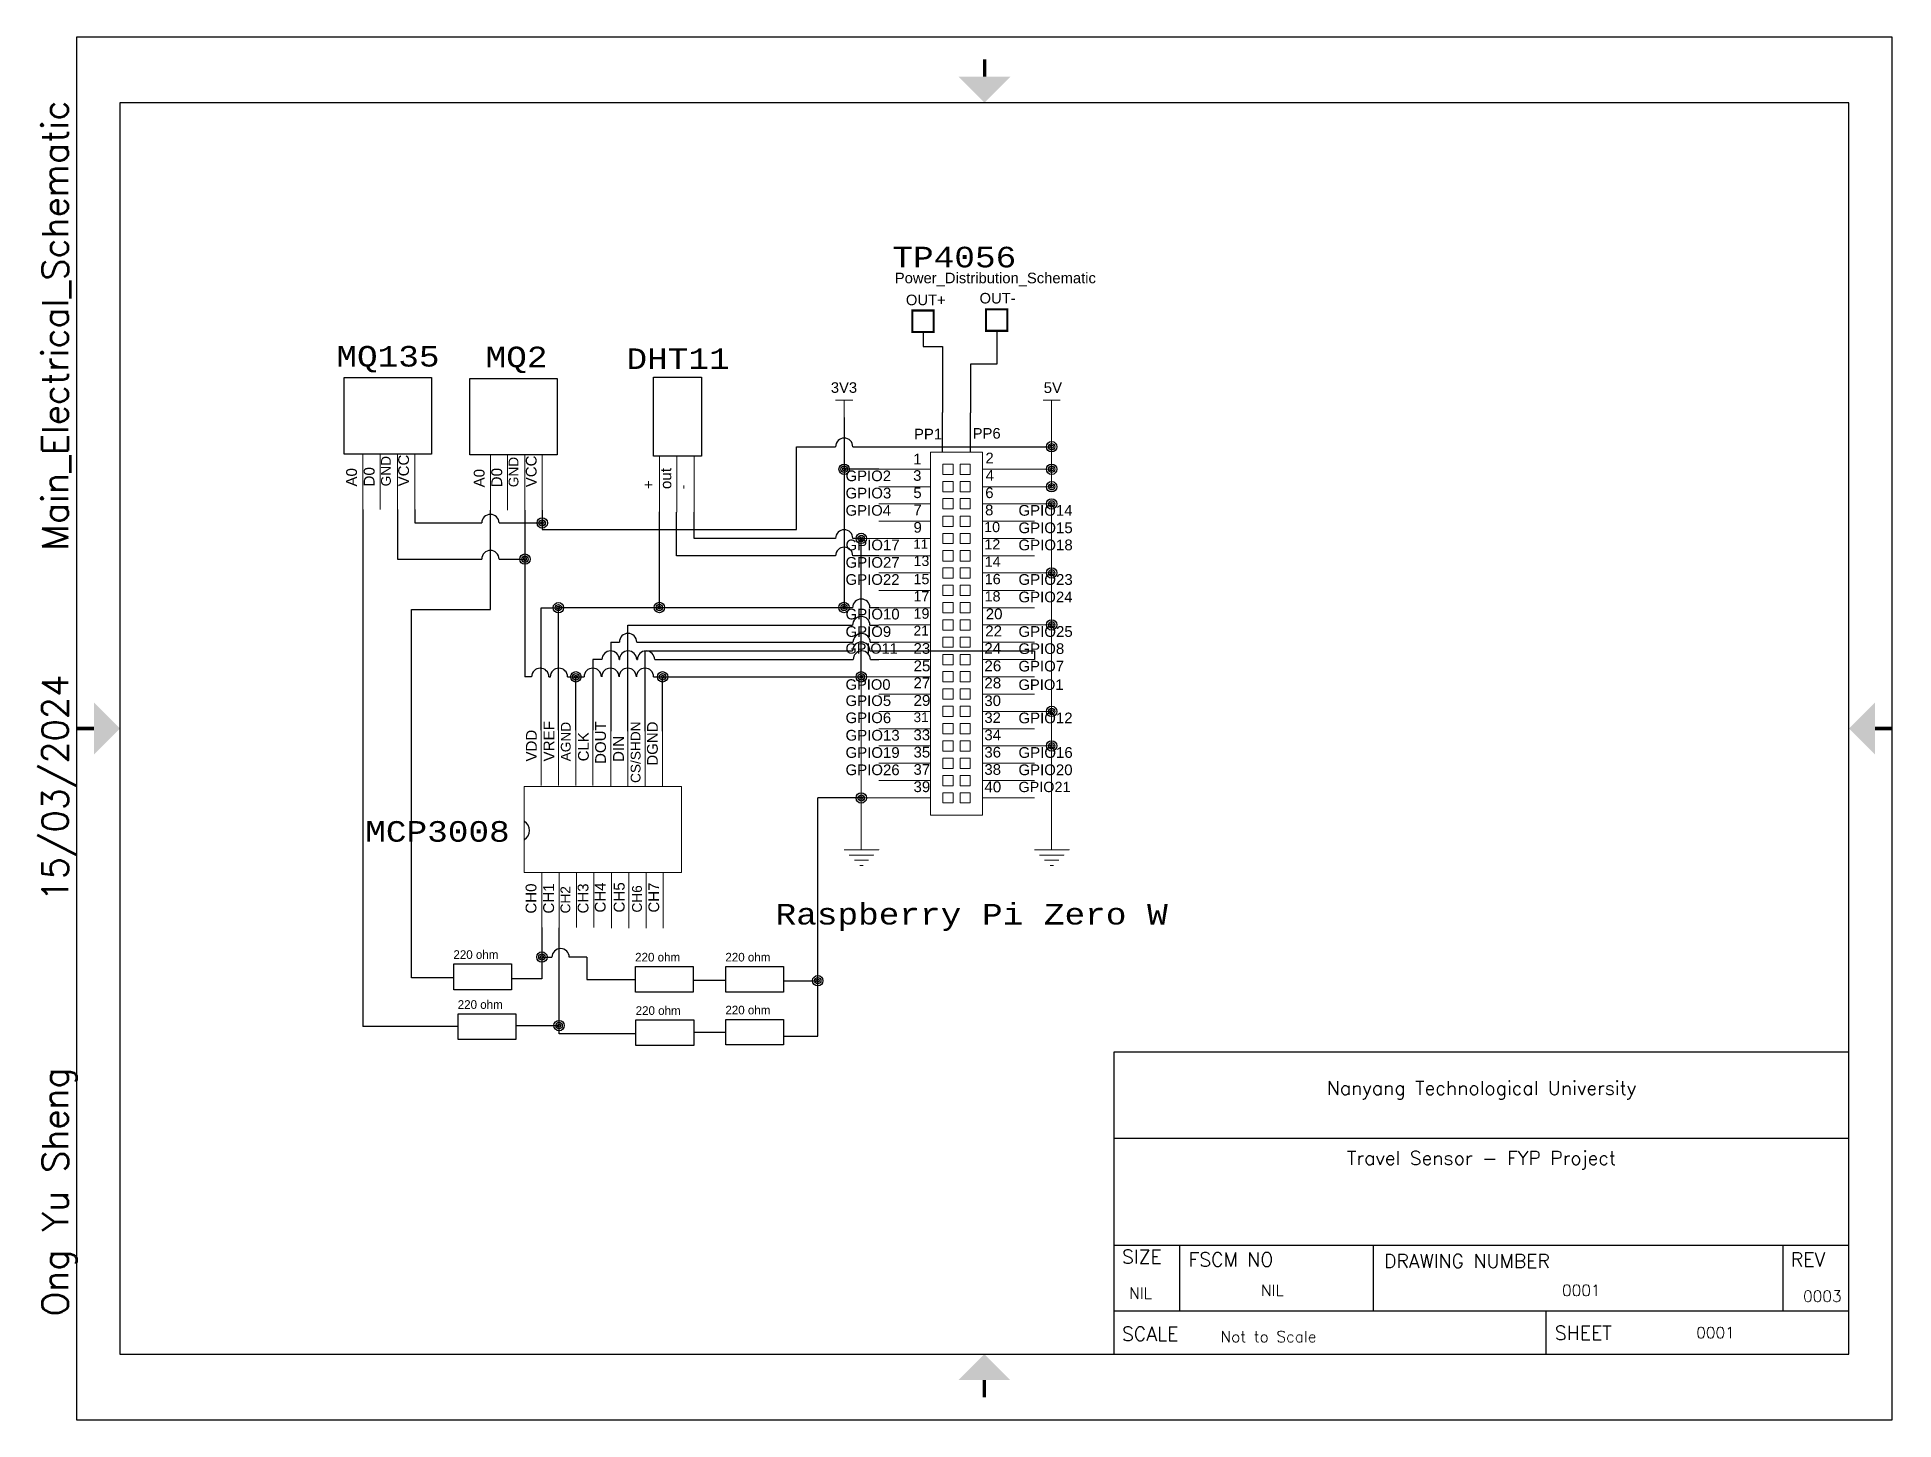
# Model space of a CAD drawing. Header units: inches. Extents: x -0.2 to 10.5, y 0 to 8.
import ezdxf
from ezdxf.enums import TextEntityAlignment as Align

# ---------------------------------------------------------------- set-up
doc = ezdxf.new("R2010")
doc.units = ezdxf.units.IN
doc.header["$LTSCALE"] = 0.75
doc.header["$MEASUREMENT"] = 0
for name, color, linetype in [('3V3', 30, 'Continuous'), ('5V', 10, 'Continuous'), ('BlueConnector', 150, 'Continuous'), ('Device', 5, 'Continuous'), ('DevicePin', 241, 'Continuous'), ('GND', 250, 'Continuous'), ('GreenConnector', 114, 'Continuous'), ('GreyConnector', 8, 'Continuous'), ('Label', 7, 'Continuous'), ('PurpleConnector', 200, 'Continuous'), ('SYMS', 7, 'Continuous'), ('TB_LABELS', 1, 'Continuous'), ('Title Block', 7, 'Continuous'), ('Viewport', 7, 'Continuous'), ('WhiteConnector', 255, 'Continuous'), ('YellowConnector', 2, 'Continuous')]:
    doc.layers.add(name, color=color, linetype=linetype)
doc.layers.add('BrownConnector', color=7, linetype='Continuous', true_color=0x583927)
doc.styles.add('Arial$001', font='arial.ttf', dxfattribs={"height": 1.07943})
doc.styles.add('Courier New$001', font='cour.ttf', dxfattribs={"height": 2.412})
doc.styles.add('Roman', font='romans')
doc.styles.add('WD', font='romans.shx')

# ---------------------------------------------------------------- blocks, each defined once
blk = doc.blocks.new('ANSI_border_A(L)')
at = {"layer": 'Title Block'}
for p, q in [((0, 8), (0, 0)), ((10.5, 8), (0, 8)), ((10.5, 0), (10.5, 8)), ((0.25, 7.62), (0.25, 0.38)), ((10.25, 7.62), (0.25, 7.62)), ((10.25, 0.38), (10.25, 7.62)), ((0.25, 0.38), (10.25, 0.38)), ((0, 0), (10.5, 0))]:
    blk.add_line(p, q, dxfattribs=at)
at = {"layer": 'Title Block', "const_width": 0.02}
for points in [[(5.251, 7.871), (5.251, 7.771)], [(0, 4), (0.1, 4)], [(10.5, 4), (10.4, 4)], [(5.25, 0.13), (5.25, 0.23)]]:
    blk.add_lwpolyline(points, dxfattribs=at)
at = {"layer": 'Title Block'}
for points in [[(5.101, 7.771), (5.401, 7.771), (5.251, 7.621)], [(0.1, 3.85), (0.1, 4.15), (0.25, 4)], [(10.4, 3.85), (10.4, 4.15), (10.25, 4)], [(5.1, 0.23), (5.4, 0.23), (5.25, 0.38)]]:
    blk.add_solid(points, dxfattribs=at)
blk = doc.blocks.new('ANSI_tblock_desc_A(L)')
for p, q in [((0, 0), (0, 1.75)), ((-4.25, 0), (0, 0))]:
    blk.add_line(p, q)
at = {"layer": 'Title Block'}
for p, q in [((-4.25, 1.75), (0, 1.75)), ((-4.25, 0), (-4.25, 1.75)), ((-4.25, 1.25), (0, 1.25)), ((-4.25, 0.63), (0, 0.63)), ((-3.87, 0.25), (-3.87, 0.63)), ((-2.75, 0.25), (-2.75, 0.63)), ((-0.38, 0.25), (-0.38, 0.63)), ((-4.25, 0.25), (0, 0.25)), ((-1.75, 0), (-1.75, 0.25))]:
    blk.add_line(p, q, dxfattribs=at)
at = {"color": 0, "style": 'Roman', "flags": 8}
for tag, p in [('FNAME', (-10.3, 5.12)), ('REVDATE', (-10.3, 2.62)), ('USER', (-10.3, -0.38))]:
    blk.add_attdef(tag, p, '', height=0.15, rotation=90, dxfattribs=at)
at = {"style": 'WD'}
for tag, p in [('PROJDESC', (-2.125, 1.5)), ('TITLE1', (-2.125, 1.095)), ('TITLE2', (-2.125, 0.785))]:
    blk.add_attdef(tag, text='', height=0.08, dxfattribs=at).set_placement(p, align=Align.CENTER)
for tag, p in [('SIZE', (-4.162, 0.32)), ('FSCM_NO', (-3.4, 0.337)), ('DWG_NO', (-1.659, 0.337)), ('REV', (-0.265, 0.303)), ('SCALE', (-3.634, 0.069)), ('SHEET', (-0.883, 0.092))]:
    blk.add_attdef(tag, p, '', height=0.065, dxfattribs=at)
at = {"layer": 'TB_LABELS', "style": 'WD'}
for s, p in [('SIZE', (-4.204, 0.604)), ('FSCM NO', (-3.819, 0.588)), ('DRAWING NUMBER', (-2.689, 0.579)), ('REV', (-0.336, 0.588)), ('SCALE', (-4.204, 0.158)), ('SHEET', (-1.701, 0.164))]:
    blk.add_text(s, height=0.08, dxfattribs=at).set_placement(p, align=Align.TOP_LEFT)
blk = doc.blocks.new('WDDOT')
for radius in [0.03, 0.0187, 0.00929]:
    blk.add_circle((0, 0), radius)
blk = doc.blocks.new('HT0001_1-')
at = {"const_width": 0.0125}
blk.add_lwpolyline([(0.062, -0.062), (-0.062, -0.062), (-0.062, 0.062), (0.062, 0.062)], close=True, dxfattribs=at)
at = {"style": 'WD', "width": 0.85}
for tag, p in [('INST', (0, 0.419)), ('LOC', (0, 0.265)), ('TAGSTRIP', (0.002, -0.279)), ('DESC1', (0, -0.453)), ('DESC2', (0, -0.625)), ('DESC3', (0, -0.797))]:
    blk.add_attdef(tag, text='', height=0.125, dxfattribs=at).set_placement(p, align=Align.CENTER)
at = {"linetype": 'Continuous', "style": 'WD', "width": 0.85}
blk.add_attdef('CNT', text='', height=0.125, dxfattribs=at).set_placement((0.002, 0.114), align=Align.CENTER)
at = {"style": 'WD', "flags": 1}
for tag, p, height in [('X4TERM01', (-0.062, 0), 0.0125), ('X4TERMDESC01', (-0.055, -0.023), 0.025), ('X2TERMDESC01', (-0.006, 0.029), 0.025), ('STRIPSEQ', (0, 0), 0.00125), ('X2TERM01', (0, 0.062), 0.0125), ('X2PIN01', (0.033, 0.084), 0.0125), ('X1TERMDESC01', (0.039, 0.007), 0.025), ('X1TERM01', (0.062, 0), 0.0125), ('X1PIN01', (0.087, 0.016), 0.0125), ('X4PIN01', (-0.114, -0.038), 0.0125), ('LINKTERM', (0, -0.002), 0.00125), ('X8TERM01', (0, -0.062), 0.0125), ('X8TERMDESC01', (0, -0.054), 0.025), ('X8PIN01', (0.026, -0.096), 0.0125)]:
    blk.add_attdef(tag, p, '', height=height, dxfattribs=at)
at = {"linetype": 'Continuous', "style": 'WD', "width": 0.8, "flags": 1}
blk.add_attdef('MFG', text='', height=0.109, dxfattribs=at).set_placement((0.088, -0.406), align=Align.RIGHT)
at = {"style": 'WD', "width": 0.7, "flags": 1}
blk.add_attdef('ASSYCODE', (0.062, -0.281), '', height=0.01, dxfattribs=at)
at = {"style": 'WD', "flags": 9}
for tag, p in [('WDTYPE', (0.121, -0.263)), ('WDBLKNAM', (0.059, -0.575))]:
    blk.add_attdef(tag, text='', height=0.01, dxfattribs=at).set_placement(p, align=Align.RIGHT)
at = {"linetype": 'Continuous', "style": 'WD', "width": 0.8, "flags": 1}
blk.add_attdef('CAT', (-0.131, -0.563), '', height=0.109, dxfattribs=at)

msp = doc.modelspace()

# ---------------------------------------------------------------- linework, layer by layer
for points in [[(2.181, 2.638), (2.515, 2.638), (2.515, 2.489), (2.181, 2.489)], [(3.232, 2.623), (3.565, 2.623), (3.565, 2.475), (3.232, 2.475)], [(3.755, 2.623), (4.088, 2.623), (4.088, 2.475), (3.755, 2.475)], [(2.207, 2.349), (2.54, 2.349), (2.54, 2.201), (2.207, 2.201)], [(3.235, 2.314), (3.569, 2.314), (3.569, 2.166), (3.235, 2.166)], [(3.755, 2.317), (4.088, 2.317), (4.088, 2.169), (3.755, 2.169)]]:
    msp.add_lwpolyline(points, close=True)
at = {"layer": '3V3'}
for p, q in [((4.439, 5.8), (4.439, 4.699)), ((4.639, 5.5), (4.439, 5.5)), ((3.371, 4.699), (3.371, 5.253)), ((2.686, 3.99), (2.686, 4.699)), ((2.686, 4.699), (2.786, 4.699)), ((2.786, 3.99), (2.786, 4.699)), ((2.787, 4.7), (3.371, 4.7)), ((4.488, 4.699), (3.371, 4.699)), ((4.639, 4.699), (4.588, 4.699))]:
    msp.add_line(p, q, dxfattribs=at)
at = {"layer": '3V3', "color": 30, "linetype": 'Continuous', "lineweight": 15}
for points in [[(4.388, 5.9), (4.489, 5.9), (4.488, 5.9)], [(4.439, 5.9), (4.439, 5.8), (4.439, 5.801)]]:
    msp.add_lwpolyline(points, dxfattribs=at)
at = {"layer": '3V3'}
msp.add_arc((4.538, 4.699), 0.05, 0, 180, dxfattribs=at)
at = {"layer": '5V'}
for p, q in [((4.895, 6.294), (4.895, 6.21)), ((4.895, 6.21), (5.007, 6.21)), ((5.007, 6.21), (5.007, 5.828)), ((4.164, 5.151), (4.164, 5.63)), ((4.164, 5.63), (4.389, 5.63)), ((4.489, 5.63), (5.64, 5.63)), ((1.955, 5.267), (1.955, 5.189)), ((2.693, 5.264), (2.693, 5.151)), ((1.955, 5.189), (2.343, 5.189)), ((2.443, 5.189), (2.693, 5.189)), ((2.693, 5.151), (4.164, 5.151))]:
    msp.add_line(p, q, dxfattribs=at)
at = {"layer": '5V', "linetype": 'Continuous', "lineweight": 15}
for points in [[(5.589, 5.9), (5.689, 5.9), (5.689, 5.9)], [(5.639, 5.9), (5.639, 5.8), (5.639, 5.801)], [(5.639, 5.5), (5.639, 5.8), (5.639, 5.801)], [(5.639, 5.5), (5.539, 5.5), (5.539, 5.5)], [(5.639, 5.399), (5.639, 5.5), (5.639, 5.5)], [(5.639, 5.399), (5.539, 5.399), (5.539, 5.399)]]:
    msp.add_lwpolyline(points, dxfattribs=at)
at = {"layer": '5V'}
for centre in [(4.439, 5.63), (2.393, 5.189)]:
    msp.add_arc(centre, 0.05, 0, 180, dxfattribs=at)
at = {"layer": 'BlueConnector'}
for p, q in [((2.393, 4.688), (2.393, 5.263)), ((1.937, 2.557), (1.937, 4.688)), ((1.937, 4.688), (2.393, 4.688)), ((2.691, 2.848), (2.691, 2.551)), ((2.691, 2.678), (2.749, 2.678)), ((2.951, 2.678), (2.848, 2.678)), ((2.951, 2.678), (2.951, 2.547)), ((2.181, 2.557), (1.937, 2.557)), ((2.691, 2.551), (2.516, 2.551)), ((2.951, 2.547), (3.228, 2.547)), ((3.565, 2.544), (3.755, 2.544))]:
    msp.add_line(p, q, dxfattribs=at)
for centre, radius, start, end in [((2.56, 3.41), 0.0598, 299.4363, 60.5637), ((2.799, 2.677), 0.05, 0, 180)]:
    msp.add_arc(centre, radius, start, end, dxfattribs=at)
at = {"layer": 'BrownConnector'}
for p, q in [((3.289, 3.985), (3.289, 4.45)), ((3.289, 4.45), (4.488, 4.45)), ((4.588, 4.45), (5.54, 4.45)), ((5.54, 4.45), (5.54, 4.4))]:
    msp.add_line(p, q, dxfattribs=at)
msp.add_arc((4.538, 4.45), 0.05, 0, 180, dxfattribs=at)
at = {"layer": 'Device'}
for points in [[(1.547, 6.03), (2.053, 6.03), (2.053, 5.588), (1.547, 5.588)], [(2.274, 6.025), (2.78, 6.025), (2.78, 5.584), (2.274, 5.584)], [(3.336, 6.032), (3.614, 6.032), (3.614, 5.575), (3.336, 5.575)]]:
    msp.add_lwpolyline(points, close=True, dxfattribs=at)
at = {"layer": 'Device', "linetype": 'Continuous', "lineweight": 15}
for points in [[(5.239, 3.498), (5.239, 5.599), (4.938, 5.599), (4.938, 3.498)], [(5.069, 5.47), (5.069, 5.53), (5.009, 5.53), (5.009, 5.47)], [(5.168, 5.47), (5.168, 5.53), (5.109, 5.53), (5.109, 5.47)], [(5.069, 5.37), (5.069, 5.429), (5.009, 5.429), (5.009, 5.37)], [(5.168, 5.37), (5.168, 5.429), (5.109, 5.429), (5.109, 5.37)], [(5.069, 5.27), (5.069, 5.33), (5.009, 5.33), (5.009, 5.27)], [(5.168, 5.27), (5.168, 5.33), (5.109, 5.33), (5.109, 5.27)], [(5.069, 5.169), (5.069, 5.229), (5.009, 5.229), (5.009, 5.169)], [(5.168, 5.169), (5.168, 5.229), (5.109, 5.229), (5.109, 5.169)], [(5.069, 5.07), (5.069, 5.129), (5.009, 5.129), (5.009, 5.07)], [(5.168, 5.07), (5.168, 5.129), (5.109, 5.129), (5.109, 5.07)], [(5.069, 4.969), (5.069, 5.029), (5.009, 5.029), (5.009, 4.969)], [(5.168, 4.969), (5.168, 5.029), (5.109, 5.029), (5.109, 4.969)], [(5.069, 4.87), (5.069, 4.929), (5.009, 4.929), (5.009, 4.87)], [(5.168, 4.87), (5.168, 4.929), (5.109, 4.929), (5.109, 4.87)], [(5.069, 4.769), (5.069, 4.829), (5.009, 4.829), (5.009, 4.769)], [(5.069, 4.67), (5.069, 4.729), (5.009, 4.729), (5.009, 4.67)], [(5.168, 4.769), (5.168, 4.829), (5.109, 4.829), (5.109, 4.769)], [(5.168, 4.67), (5.168, 4.729), (5.109, 4.729), (5.109, 4.67)], [(5.069, 4.569), (5.069, 4.629), (5.009, 4.629), (5.009, 4.569)], [(5.168, 4.569), (5.168, 4.629), (5.109, 4.629), (5.109, 4.569)], [(5.069, 4.47), (5.069, 4.529), (5.009, 4.529), (5.009, 4.47)], [(5.168, 4.47), (5.168, 4.529), (5.109, 4.529), (5.109, 4.47)], [(5.069, 4.369), (5.069, 4.429), (5.009, 4.429), (5.009, 4.369)], [(5.168, 4.369), (5.168, 4.429), (5.109, 4.429), (5.109, 4.369)], [(5.069, 4.27), (5.069, 4.329), (5.009, 4.329), (5.009, 4.27)], [(5.168, 4.27), (5.168, 4.329), (5.109, 4.329), (5.109, 4.27)], [(5.069, 4.169), (5.069, 4.229), (5.009, 4.229), (5.009, 4.169)], [(5.168, 4.169), (5.168, 4.229), (5.109, 4.229), (5.109, 4.169)], [(5.069, 4.069), (5.069, 4.129), (5.009, 4.129), (5.009, 4.069)], [(5.168, 4.069), (5.168, 4.129), (5.109, 4.129), (5.109, 4.069)], [(5.069, 3.969), (5.069, 4.028), (5.009, 4.028), (5.009, 3.969)], [(5.168, 3.969), (5.168, 4.028), (5.109, 4.028), (5.109, 3.969)], [(5.069, 3.869), (5.069, 3.929), (5.009, 3.929), (5.009, 3.869)], [(5.168, 3.869), (5.168, 3.929), (5.109, 3.929), (5.109, 3.869)], [(5.069, 3.769), (5.069, 3.828), (5.009, 3.828), (5.009, 3.769)], [(5.168, 3.769), (5.168, 3.828), (5.109, 3.828), (5.109, 3.769)], [(3.499, 3.166), (3.499, 3.665), (2.589, 3.665), (2.589, 3.166)], [(5.069, 3.669), (5.069, 3.729), (5.009, 3.729), (5.009, 3.669)], [(5.168, 3.669), (5.168, 3.729), (5.109, 3.729), (5.109, 3.669)], [(5.069, 3.569), (5.069, 3.628), (5.009, 3.628), (5.009, 3.569)], [(5.168, 3.569), (5.168, 3.628), (5.109, 3.628), (5.109, 3.569)]]:
    msp.add_lwpolyline(points, close=True, dxfattribs=at)
at = {"layer": 'DevicePin'}
for p, q in [((5.007, 5.599), (5.007, 5.828)), ((5.169, 5.599), (5.169, 5.826))]:
    msp.add_line(p, q, dxfattribs=at)
at = {"layer": 'DevicePin', "linetype": 'Continuous', "lineweight": 15}
for points in [[(1.655, 5.587), (1.655, 5.267), (1.655, 5.267)], [(1.755, 5.587), (1.755, 5.267), (1.755, 5.267)], [(1.855, 5.587), (1.855, 5.267), (1.855, 5.267)], [(1.955, 5.587), (1.955, 5.267), (1.955, 5.267)], [(2.393, 5.583), (2.393, 5.263), (2.393, 5.263)], [(2.492, 5.583), (2.492, 5.263), (2.492, 5.263)], [(2.593, 5.583), (2.593, 5.263), (2.593, 5.263)], [(2.693, 5.583), (2.693, 5.263), (2.693, 5.263)], [(3.371, 5.572), (3.371, 5.252), (3.371, 5.252)], [(3.471, 5.572), (3.471, 5.252), (3.471, 5.252)], [(3.571, 5.572), (3.571, 5.252), (3.571, 5.252)], [(4.938, 5.5), (4.639, 5.5), (4.639, 5.5)], [(5.239, 5.5), (5.539, 5.5), (5.539, 5.5)], [(4.938, 5.399), (4.639, 5.399), (4.639, 5.399)], [(5.239, 5.399), (5.539, 5.399), (5.539, 5.399)], [(4.938, 5.3), (4.639, 5.3), (4.639, 5.3)], [(5.239, 5.3), (5.539, 5.3), (5.539, 5.3)], [(4.938, 5.199), (4.639, 5.199), (4.639, 5.199)], [(5.239, 5.199), (5.539, 5.199), (5.539, 5.199)], [(4.938, 5.1), (4.639, 5.1), (4.639, 5.1)], [(5.239, 5.1), (5.539, 5.1), (5.539, 5.1)], [(4.938, 4.999), (4.639, 4.999), (4.639, 4.999)], [(5.239, 4.999), (5.539, 4.999), (5.539, 4.999)], [(4.938, 4.9), (4.639, 4.9), (4.639, 4.9)], [(5.239, 4.9), (5.539, 4.9), (5.539, 4.9)], [(4.938, 4.799), (4.639, 4.799), (4.639, 4.799)], [(5.239, 4.799), (5.539, 4.799), (5.539, 4.799)], [(4.938, 4.699), (4.639, 4.699), (4.639, 4.699)], [(5.239, 4.699), (5.539, 4.699), (5.539, 4.699)], [(4.938, 4.599), (4.639, 4.599), (4.639, 4.599)], [(5.239, 4.599), (5.539, 4.599), (5.539, 4.599)], [(4.938, 4.499), (4.639, 4.499), (4.639, 4.499)], [(5.239, 4.499), (5.539, 4.499), (5.539, 4.499)], [(4.938, 4.399), (4.639, 4.399), (4.639, 4.399)], [(4.938, 4.299), (4.639, 4.299), (4.639, 4.299)], [(5.239, 4.399), (5.539, 4.399), (5.539, 4.399)], [(5.239, 4.299), (5.539, 4.299), (5.539, 4.299)], [(4.938, 4.199), (4.639, 4.199), (4.639, 4.199)], [(5.239, 4.199), (5.539, 4.199), (5.539, 4.199)], [(4.938, 4.099), (4.639, 4.099), (4.639, 4.099)], [(5.239, 4.099), (5.539, 4.099), (5.539, 4.099)], [(2.686, 3.67), (2.686, 3.99), (2.686, 3.99)], [(2.786, 3.67), (2.786, 3.99), (2.786, 3.99)], [(2.887, 3.67), (2.887, 3.99), (2.887, 3.99)], [(2.986, 3.67), (2.986, 3.99), (2.986, 3.99)], [(3.089, 3.665), (3.089, 3.985), (3.089, 3.985)], [(3.188, 3.665), (3.188, 3.985), (3.188, 3.985)], [(3.289, 3.665), (3.289, 3.985), (3.289, 3.985)], [(3.389, 3.665), (3.389, 3.985), (3.389, 3.985)], [(4.938, 3.999), (4.639, 3.999), (4.639, 3.999)], [(5.239, 3.999), (5.539, 3.999), (5.539, 3.999)], [(4.938, 3.899), (4.639, 3.899), (4.639, 3.899)], [(5.239, 3.899), (5.539, 3.899), (5.539, 3.899)], [(4.938, 3.799), (4.639, 3.799), (4.639, 3.799)], [(5.239, 3.799), (5.539, 3.799), (5.539, 3.799)], [(4.938, 3.699), (4.639, 3.699), (4.639, 3.699)], [(5.239, 3.699), (5.539, 3.699), (5.539, 3.699)], [(4.938, 3.598), (4.639, 3.598), (4.639, 3.598)], [(5.239, 3.598), (5.539, 3.598), (5.539, 3.598)], [(2.691, 3.168), (2.691, 2.848), (2.691, 2.848)], [(2.79, 3.168), (2.79, 2.848), (2.79, 2.848)], [(2.891, 3.168), (2.891, 2.848), (2.891, 2.848)], [(2.991, 3.168), (2.991, 2.848), (2.991, 2.848)], [(3.093, 3.165), (3.093, 2.845), (3.093, 2.845)], [(3.193, 3.165), (3.193, 2.845), (3.193, 2.845)], [(3.293, 3.165), (3.293, 2.845), (3.293, 2.845)], [(3.393, 3.165), (3.393, 2.845), (3.393, 2.845)]]:
    msp.add_lwpolyline(points, dxfattribs=at)
at = {"layer": 'GND'}
for p, q in [((5.321, 6.3), (5.321, 6.108)), ((5.321, 6.108), (5.169, 6.108)), ((5.169, 6.108), (5.169, 5.826)), ((1.855, 5.267), (1.855, 4.98)), ((2.593, 5.263), (2.593, 4.299)), ((3.571, 5.1), (3.571, 5.252)), ((4.389, 5.1), (3.571, 5.1)), ((4.538, 5.1), (4.489, 5.1)), ((4.538, 4.299), (4.538, 5.1)), ((1.855, 4.98), (2.122, 4.98)), ((2.122, 4.98), (2.343, 4.98)), ((2.443, 4.98), (2.593, 4.98)), ((2.631, 4.299), (2.593, 4.299)), ((2.731, 4.299), (2.74, 4.299)), ((2.839, 4.299), (2.936, 4.299)), ((2.887, 3.99), (2.887, 4.299)), ((3.337, 4.299), (3.389, 4.299)), ((3.389, 3.985), (3.389, 4.299)), ((3.389, 4.299), (4.538, 4.299)), ((4.286, 2.22), (4.286, 3.598)), ((4.538, 3.598), (4.286, 3.598)), ((4.088, 2.541), (4.286, 2.541)), ((4.088, 2.22), (4.286, 2.22))]:
    msp.add_line(p, q, dxfattribs=at)
at = {"layer": 'GND', "linetype": 'Continuous', "lineweight": 15}
for points in [[(5.639, 5.3), (5.539, 5.3), (5.539, 5.3)], [(5.639, 4.9), (5.639, 5.3), (5.639, 5.3)], [(4.639, 5.1), (4.538, 5.1), (4.538, 5.1)], [(5.639, 4.9), (5.539, 4.9), (5.539, 4.9)], [(5.639, 4.599), (5.639, 4.9), (5.639, 4.9)], [(5.639, 4.599), (5.539, 4.599), (5.539, 4.599)], [(5.639, 4.099), (5.639, 4.599), (5.639, 4.599)], [(4.639, 4.299), (4.538, 4.299), (4.538, 4.299)], [(4.538, 3.598), (4.538, 4.299), (4.538, 4.299)], [(5.639, 4.099), (5.539, 4.099), (5.539, 4.099)], [(5.639, 3.899), (5.639, 4.099), (5.639, 4.099)], [(5.639, 3.899), (5.539, 3.899), (5.539, 3.899)], [(5.639, 3.298), (5.639, 3.899), (5.639, 3.899)], [(4.639, 3.598), (4.538, 3.598), (4.538, 3.598)], [(4.538, 3.298), (4.538, 3.598), (4.538, 3.598)], [(4.439, 3.298), (4.639, 3.298), (4.639, 3.299)], [(4.468, 3.268), (4.609, 3.268), (4.609, 3.269)], [(4.579, 3.238), (4.498, 3.238), (4.498, 3.239)], [(5.539, 3.298), (5.74, 3.298), (5.739, 3.299)], [(5.569, 3.268), (5.71, 3.268), (5.709, 3.269)], [(5.68, 3.238), (5.598, 3.238), (5.598, 3.239)], [(4.529, 3.208), (4.548, 3.208), (4.548, 3.208)], [(5.63, 3.208), (5.649, 3.208), (5.649, 3.208)]]:
    msp.add_lwpolyline(points, dxfattribs=at)
at = {"layer": 'GND'}
for centre in [(4.439, 5.1), (2.393, 4.98), (2.681, 4.299), (2.789, 4.299), (2.985, 4.299), (3.087, 4.299), (3.187, 4.299), (3.287, 4.299)]:
    msp.add_arc(centre, 0.05, 0, 180, dxfattribs=at)
at = {"layer": 'GreenConnector'}
for p, q in [((1.655, 5.267), (1.655, 2.275)), ((2.79, 2.281), (2.79, 2.847)), ((2.207, 2.275), (1.655, 2.275)), ((2.54, 2.281), (2.79, 2.281)), ((2.79, 2.233), (2.79, 2.281)), ((3.235, 2.233), (2.79, 2.233)), ((3.569, 2.244), (3.754, 2.244))]:
    msp.add_line(p, q, dxfattribs=at)
at = {"layer": 'GreyConnector'}
for p, q in [((3.188, 3.985), (3.188, 4.598)), ((3.188, 4.598), (4.488, 4.598)), ((4.588, 4.598), (4.637, 4.598))]:
    msp.add_line(p, q, dxfattribs=at)
msp.add_arc((4.538, 4.598), 0.05, 0, 180, dxfattribs=at)
at = {"layer": 'PurpleConnector'}
for p, q in [((3.089, 4.499), (3.089, 3.985)), ((3.089, 4.499), (3.139, 4.499)), ((3.239, 4.5), (4.489, 4.5)), ((4.59, 4.499), (4.639, 4.499))]:
    msp.add_line(p, q, dxfattribs=at)
for centre in [(3.189, 4.5), (4.54, 4.499)]:
    msp.add_arc(centre, 0.05, 0, 180, dxfattribs=at)
at = {"layer": 'WhiteConnector'}
for p, q in [((3.47, 4.999), (3.47, 5.252)), ((4.389, 4.999), (3.47, 4.999)), ((4.639, 4.999), (4.489, 4.999))]:
    msp.add_line(p, q, dxfattribs=at)
msp.add_arc((4.439, 4.999), 0.05, 0, 180, dxfattribs=at)
at = {"layer": 'YellowConnector'}
for p, q in [((2.986, 4.399), (2.986, 3.991)), ((3.038, 4.399), (2.986, 4.399)), ((3.138, 4.399), (3.139, 4.399)), ((3.239, 4.399), (3.243, 4.399)), ((3.343, 4.399), (4.491, 4.399)), ((4.591, 4.399), (4.639, 4.399))]:
    msp.add_line(p, q, dxfattribs=at)
for centre in [(3.088, 4.399), (3.189, 4.399), (3.293, 4.399), (4.541, 4.399)]:
    msp.add_arc(centre, 0.05, 0, 180, dxfattribs=at)

# ---------------------------------------------------------------- block references
ref = msp.add_blockref('ANSI_tblock_desc_A(L)', (10.25, 0.38))
ref.add_attrib('PROJDESC', 'Nanyang Technological University', dxfattribs={"height": 0.08, "style": 'WD'}).set_placement((8.125, 1.88), align=Align.CENTER)
ref.add_attrib('TITLE1', 'Travel Sensor - FYP Project', dxfattribs={"height": 0.08, "style": 'WD'}).set_placement((8.125, 1.475), align=Align.CENTER)
ref.add_attrib('SIZE', 'NIL', (6.088, 0.7), dxfattribs={"height": 0.065, "style": 'WD'})
ref.add_attrib('FSCM_NO', 'NIL', (6.85, 0.717), dxfattribs={"height": 0.065, "style": 'WD'})
ref.add_attrib('DWG_NO', '0001', (8.591, 0.717), dxfattribs={"height": 0.065, "style": 'WD'})
ref.add_attrib('REV', '0003', (9.985, 0.683), dxfattribs={"height": 0.065, "style": 'WD'})
ref.add_attrib('SCALE', 'Not to Scale', (6.616, 0.449), dxfattribs={"height": 0.065, "style": 'WD'})
ref.add_attrib('SHEET', '0001', (9.367, 0.472), dxfattribs={"height": 0.065, "style": 'WD'})
ref.add_attrib('FNAME', 'Main_Electrical_Schematic', (-0.05, 5.029), dxfattribs={"color": 0, "height": 0.15, "rotation": 90, "style": 'Roman', "flags": 8})
ref.add_attrib('REVDATE', '15/03/2024', (-0.05, 3), dxfattribs={"color": 0, "height": 0.15, "rotation": 90, "style": 'Roman', "flags": 8})
ref.add_attrib('USER', 'Ong Yu Sheng', (-0.05, 0.6), dxfattribs={"color": 0, "height": 0.15, "rotation": 90, "style": 'Roman', "flags": 8})
at = {"layer": '3V3'}
for p in [(4.439, 5.5), (2.786, 4.699), (3.37, 4.7), (4.438, 4.7)]:
    msp.add_blockref('WDDOT', p, dxfattribs=at)
at = {"layer": '5V'}
for p in [(5.639, 5.63), (5.639, 5.5), (5.639, 5.399), (2.693, 5.189)]:
    msp.add_blockref('WDDOT', p, dxfattribs=at)
at = {"layer": 'BlueConnector'}
msp.add_blockref('WDDOT', (2.691, 2.678), dxfattribs=at)
at = {"layer": 'GND'}
for p in [(5.639, 5.299), (4.538, 5.1), (2.593, 4.98), (5.639, 4.9), (5.639, 4.599), (2.887, 4.299), (3.389, 4.299), (4.538, 4.299), (5.639, 4.099), (5.639, 3.899), (4.538, 3.598), (4.286, 2.541)]:
    msp.add_blockref('WDDOT', p, dxfattribs=at)
at = {"layer": 'GreenConnector'}
msp.add_blockref('WDDOT', (2.79, 2.281), dxfattribs=at)
at = {"layer": 'SYMS'}
for p in [(4.895, 6.356), (5.321, 6.363)]:
    msp.add_blockref('HT0001_1-', p, dxfattribs=at)
at = {"layer": 'Viewport'}
msp.add_blockref('ANSI_border_A(L)', (0, 0), dxfattribs=at)

# ---------------------------------------------------------------- texts
at = {"style": 'Arial$001'}
for s, height, p in [('PP1', 0.0614, (4.843, 5.673)), ('PP6', 0.0614, (5.182, 5.677)), ('1', 0.0614, (4.838, 5.528)), ('3', 0.0614, (4.838, 5.433)), ('5', 0.0618, (4.839, 5.333)), ('7', 0.061, (4.84, 5.234)), ('9', 0.0618, (4.84, 5.133)), ('11', 0.0539, (4.84, 5.04)), ('13', 0.059, (4.84, 4.94)), ('15', 0.0594, (4.84, 4.835)), ('17', 0.059, (4.84, 4.736)), ('19', 0.0594, (4.84, 4.635)), ('21', 0.057, (4.84, 4.538)), ('23', 0.0622, (4.84, 4.432)), ('25', 0.0629, (4.84, 4.331)), ('27', 0.0623, (4.84, 4.233)), ('29', 0.0629, (4.84, 4.131)), ('31', 0.0566, (4.84, 4.037)), ('33', 0.0621, (4.84, 3.932)), ('35', 0.0622, (4.84, 3.832)), ('37', 0.0618, (4.84, 3.732)), ('39', 0.0622, (4.84, 3.632))]:
    msp.add_text(s, height=height, dxfattribs=at).set_placement(p)
at = {"char_height": 0.05, "attachment_point": 1}
for insert in [(2.179, 2.717), (3.23, 2.702), (3.752, 2.702), (2.204, 2.428), (3.233, 2.393), (3.752, 2.396)]:
    msp.add_mtext_dynamic_manual_height_columns('220 ohm', width=0.33762, gutter_width=0.25, heights=[0], dxfattribs=dict(at, insert=insert))
at = {"layer": 'Label'}
for s, height, style, p in [('TP4056', 0.1191, 'Courier New$001', (4.718, 6.668)), ('Power_Distribution_Schematic', 0.06113, 'Arial$001', (4.732, 6.576)), ('OUT+', 0.0611, 'Arial$001', (4.796, 6.449)), ('OUT-', 0.0611, 'Arial$001', (5.222, 6.459)), ('MQ135', 0.1191, 'Courier New$001', (1.502, 6.094)), ('MQ2', 0.1191, 'Courier New$001', (2.365, 6.09)), ('DHT11', 0.1191, 'Courier New$001', (3.18, 6.08)), ('3V3', 0.0611, 'Arial$001', (4.362, 5.942)), ('5V', 0.0622, 'Arial$001', (5.593, 5.941)), ('2', 0.0618, 'Arial$001', (5.256, 5.534)), ('GPIO2', 0.0616, 'Arial$001', (4.447, 5.431)), ('4', 0.0624, 'Arial$001', (5.257, 5.433)), ('GPIO3', 0.0619, 'Arial$001', (4.447, 5.331)), ('6', 0.0618, 'Arial$001', (5.255, 5.333)), ('GPIO4', 0.0616, 'Arial$001', (4.447, 5.231)), ('8', 0.0618, 'Arial$001', (5.254, 5.233)), ('GPIO14', 0.062, 'Arial$001', (5.447, 5.231)), ('10', 0.059, 'Arial$001', (5.249, 5.136)), ('GPIO15', 0.0622, 'Arial$001', (5.447, 5.13)), ('GPIO17', 0.062, 'Arial$001', (4.447, 5.031)), ('12', 0.059, 'Arial$001', (5.25, 5.036)), ('GPIO18', 0.0622, 'Arial$001', (5.447, 5.031)), ('GPIO27', 0.062, 'Arial$001', (4.447, 4.93)), ('14', 0.059, 'Arial$001', (5.252, 4.936)), ('GPIO22', 0.0619, 'Arial$001', (4.447, 4.831)), ('16', 0.0594, 'Arial$001', (5.252, 4.835)), ('GPIO23', 0.0622, 'Arial$001', (5.447, 4.831)), ('18', 0.0594, 'Arial$001', (5.251, 4.735)), ('GPIO24', 0.062, 'Arial$001', (5.447, 4.73)), ('GPIO10', 0.062, 'Arial$001', (4.447, 4.631)), ('20', 0.0622, 'Arial$001', (5.258, 4.632)), ('GPIO9', 0.0618, 'Arial$001', (4.447, 4.53)), ('22', 0.0623, 'Arial$001', (5.255, 4.533)), ('GPIO25', 0.0622, 'Arial$001', (5.447, 4.53)), ('GPIO11', 0.0597, 'Arial$001', (4.447, 4.433)), ('24', 0.0623, 'Arial$001', (5.25, 4.433)), ('GPIO8', 0.062, 'Arial$001', (5.447, 4.431)), ('26', 0.0629, 'Arial$001', (5.25, 4.331)), ('GPIO7', 0.0618, 'Arial$001', (5.447, 4.33)), ('GPIO0', 0.0609, 'Arial$001', (4.447, 4.224)), ('GPIO5', 0.0618, 'Arial$001', (4.447, 4.13)), ('30', 0.0617, 'Arial$001', (5.25, 4.13)), ('28', 0.0626, 'Arial$001', (5.25, 4.232)), ('GPIO1', 0.0611, 'Arial$001', (5.447, 4.223)), ('GPIO6', 0.0618, 'Arial$001', (4.447, 4.031)), ('32', 0.0614, 'Arial$001', (5.25, 4.032)), ('GPIO12', 0.062, 'Arial$001', (5.447, 4.03)), ('GPIO13', 0.062, 'Arial$001', (4.447, 3.93)), ('34', 0.0617, 'Arial$001', (5.25, 3.932)), ('GPIO19', 0.062, 'Arial$001', (4.447, 3.83)), ('36', 0.0618, 'Arial$001', (5.25, 3.832)), ('GPIO16', 0.0622, 'Arial$001', (5.447, 3.83)), ('GPIO26', 0.062, 'Arial$001', (4.447, 3.73)), ('38', 0.0618, 'Arial$001', (5.25, 3.732)), ('GPIO20', 0.062, 'Arial$001', (5.447, 3.73)), ('40', 0.0626, 'Arial$001', (5.25, 3.631)), ('GPIO21', 0.0597, 'Arial$001', (5.447, 3.632)), ('MCP3008', 0.1191, 'Courier New$001', (1.669, 3.345)), ('Raspberry Pi Zero W', 0.11914, 'Courier New$001', (4.042, 2.866))]:
    msp.add_text(s, height=height, dxfattribs=dict(at, style=style)).set_placement(p)
at = {"layer": 'Label', "style": 'Arial$001'}
for s, height, p in [('A0', 0.0623, (1.621, 5.4)), ('D0', 0.0629, (1.723, 5.4)), ('GND', 0.0566, (1.817, 5.401)), ('VCC', 0.0621, (1.922, 5.401)), ('A0', 0.0623, (2.359, 5.395)), ('D0', 0.0629, (2.461, 5.395)), ('GND', 0.0566, (2.555, 5.396)), ('VCC', 0.0621, (2.66, 5.396)), ('out', 0.0629, (3.439, 5.385)), ('+', 0.0623, (3.337, 5.385)), ('-', 0.0566, (3.533, 5.385)), ('VDD', 0.0623, (2.661, 3.809)), ('VREF', 0.0629, (2.763, 3.809)), ('AGND', 0.0566, (2.857, 3.81)), ('CLK', 0.0621, (2.962, 3.81)), ('DOUT', 0.0623, (3.061, 3.795)), ('CS/SHDN', 0.0566, (3.261, 3.685)), ('DGND', 0.0621, (3.361, 3.785)), ('DIN', 0.0629, (3.165, 3.806)), ('CH0', 0.0623, (2.659, 2.929)), ('CH1', 0.0629, (2.761, 2.929)), ('CH2', 0.0566, (2.855, 2.93)), ('CH3', 0.0621, (2.96, 2.93)), ('CH4', 0.0623, (3.059, 2.935)), ('CH5', 0.0629, (3.169, 2.935)), ('CH6', 0.0566, (3.269, 2.935)), ('CH7', 0.0621, (3.369, 2.935))]:
    msp.add_text(s, height=height, rotation=90, dxfattribs=at).set_placement(p)

doc.saveas('drawing.dxf')
